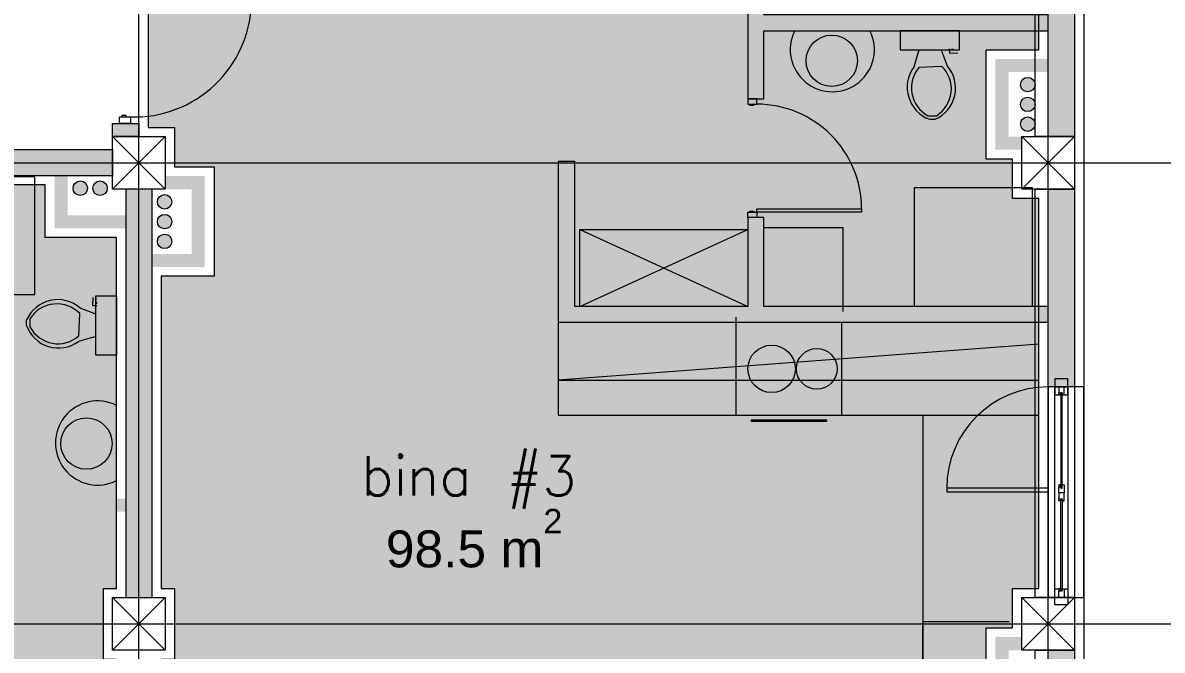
# Model space of a CAD drawing. Header units: millimetres. Extents: x 476571643 to 477489869, y 4620928210 to 4621294454.
# Drawn here: x 477229840 to 477238487, y 4621082395 to 4621087160 of the extents above; entities that cross this region are included whole.
import ezdxf

# ---------------------------------------------------------------- set-up
doc = ezdxf.new("R2010")
doc.units = ezdxf.units.MM
doc.header["$MEASUREMENT"] = 0
for name, color, linetype, lineweight in [('0. gagebebi_Pen_No__6', 6, 'Continuous', 0), ('0_Pen_No__2_Pen_No__7_Pen_No__2_Pen_No__7', 7, 'Continuous', 0), ('0_Pen_No__7_Pen_No__7_Pen_No__7', 7, 'Continuous', 0), ('2D Drafting - General_Pen_No__1_Pen_No__7', 7, 'Continuous', 0), ('2D Drafting - General_Pen_No__1_Pen_No__7_Pen_No__7', 7, 'Continuous', 0), ('2D Drafting - General_Pen_No__250_Pen_No__2_Pen_No__7', 7, 'Continuous', 0), ('2D Drafting - General_Pen_No__250_Pen_No__7_Pen_No__250', 7, 'Continuous', 0), ('2D Drafting - General_Pen_No__250_Pen_No__7_Pen_No__7', 7, 'Continuous', 0), ('2D Drafting - General_Pen_No__7_Pen_No__7_Pen_No__7', 7, 'Continuous', 0), ('Annotation - Text_Pen_No__7_Pen_No__142', 142, 'Continuous', 0), ('Doors_Pen_No__7_Pen_No__7_Pen_No__7', 7, 'Continuous', 0), ('G-Anno-Nplt_Pen_No__142', 142, 'Continuous', 0), ('G-Anno-Nplt_Pen_No__151', 151, 'Continuous', 0), ('G-Anno-Nplt_Pen_No__4', 7, 'Continuous', 0), ('kar-panjara_Pen_No__7_Pen_No__7_Pen_No__7', 7, 'Continuous', 0), ('New_0_Pen_No__7', 7, 'Continuous', 0), ('New_reg_nak_Pen_No__7', 7, 'Continuous', 0), ('shaxtebi da milebi_Pen_No__1_Pen_No__1_Pen_No__1', 1, 'Continuous', 0), ('shaxtebi da milebi_Pen_No__5_Pen_No__5_Pen_No__5', 5, 'Continuous', 0), ('zoma_Pen_No__1', 1, 'Continuous', 0), ('zoma_Pen_No__142', 142, 'Continuous', 0), ('zoma_Pen_No__5_Pen_No__5', 5, 'Continuous', 0)]:
    doc.layers.add(name, color=color, linetype=linetype, lineweight=lineweight)
doc.layers.add('shaxtebi da milebi_Pen_No__5_Pen_No__5_Pen_No__252', color=7, linetype='Continuous', lineweight=0, true_color=0x666666)
doc.layers.add('zoma', color=7, linetype='Continuous')
doc.styles.add('GENERATED_STYLE_1', font='arial.ttf')
doc.styles.add('GENERATED_STYLE_2', font='arial.ttf')
doc.dimstyles.new('GENERATED_STYLE__12', dxfattribs={"dimtxt": 500, "dimasz": 228, "dimexe": 0.18, "dimexo": 3, "dimgap": 0.09, "dimtad": 1, "dimtih": 1, "dimtoh": 1, "dimlfac": 0.001, "dimzin": 0, "dimdsep": 46, "dimtxsty": 'GENERATED_STYLE_2', "dimblk": 'ARROWHEAD_2', "dimblk1": 'ARROWHEAD_2', "dimblk2": 'ARROWHEAD_2', "dimcen": 0.09, "dimclrd": 1, "dimclre": 1, "dimclrt": 1, "dimadec": 0, "dimazin": 0, "dimtfac": 1, "dimtdec": 4, "dimtmove": 2, "dimatfit": 3, "dimfxl": 1, "dimtolj": 1, "dimtzin": 0, "dimarcsym": 0})
doc.dimstyles.new('GENERATED_STYLE__7', dxfattribs={"dimtxt": 200, "dimasz": 64.421331, "dimexe": 0.18, "dimexo": 3, "dimgap": 0.09, "dimtad": 1, "dimlfac": 0.001, "dimzin": 0, "dimdsep": 46, "dimtxsty": 'GENERATED_STYLE_2', "dimblk": 'ARROWHEAD_2', "dimblk1": 'ARROWHEAD_2', "dimblk2": 'ARROWHEAD_2', "dimcen": 0.09, "dimclrd": 142, "dimclre": 142, "dimclrt": 142, "dimadec": 0, "dimazin": 0, "dimtfac": 1, "dimtdec": 4, "dimtmove": 0, "dimatfit": 3, "dimfxl": 1, "dimtolj": 1, "dimtzin": 0, "dimarcsym": 0})

# ---------------------------------------------------------------- blocks, each defined once
blk = doc.blocks.new('*D1131', base_point=(476844527.1, 4621385791))
at = {"layer": 'zoma_Pen_No__142', "color": 142, "linetype": 'Continuous', "lineweight": 0, "transparency": 16777216}
for p, q in [((477240464.8, 4621093194.8), (477240337.7, 4621093194.8)), ((477240443.6, 4621093170.3), (477240358.9, 4621093219.3)), ((477240401.2, 4621075494.8), (477240401.2, 4621093194.8)), ((477240358.9, 4621075519.3), (477240443.6, 4621075470.3)), ((477240464.8, 4621075494.8), (477240337.7, 4621075494.8)), ((477240401.2, 4621075453.3), (477240401.2, 4621075494.8))]:
    blk.add_line(p, q, dxfattribs=at)
at = {"layer": 'zoma_Pen_No__142', "color": 142, "lineweight": 0, "transparency": 16777216, "insert": (477240361.2, 4621084002.9), "char_height": 200, "attachment_point": 7, "rotation": 90, "style": 'GENERATED_STYLE_2'}
blk.add_mtext('\\A1;{\\pql;\\fArial CYR|b0|i0|c204|p34;17.70}', dxfattribs=at)
blk = doc.blocks.new('ARROWHEAD_2')
at = {"color": 0, "linetype": 'Continuous', "lineweight": 0}
for p, q in [((-0.378, -0.655), (0.378, 0.655)), ((0, 0), (-1, 0))]:
    blk.add_line(p, q, dxfattribs=at)
blk = doc.blocks.new('*D1281', base_point=(476844527.1, 4621385791))
at = {"layer": 'zoma_Pen_No__1', "color": 1, "linetype": 'Continuous', "lineweight": 0, "transparency": 16777216}
for p, q in [((477237821.3, 4621075269.8), (477237821.3, 4621075719.8)), ((477256818.5, 4621075269.8), (477256818.5, 4621075719.8)), ((477237907.9, 4621075644.8), (477237734.7, 4621075344.8)), ((477256731.9, 4621075344.8), (477256905.1, 4621075644.8)), ((477237674.6, 4621075494.8), (477237821.3, 4621075494.8)), ((477237821.3, 4621075494.8), (477256818.5, 4621075494.8)), ((477256818.5, 4621075494.8), (477256965.2, 4621075494.8))]:
    blk.add_line(p, q, dxfattribs=at)
at = {"layer": 'zoma_Pen_No__1', "color": 1, "lineweight": 0, "transparency": 16777216, "insert": (477247714.8, 4621075594.8), "char_height": 500, "attachment_point": 7, "style": 'GENERATED_STYLE_2'}
blk.add_mtext('\\A1;{\\pql;\\fArial CYR|b0|i0|c204|p34;19.00}', dxfattribs=at)

msp = doc.modelspace()

# ---------------------------------------------------------------- hatches: boundary and pattern name
at = {"layer": '2D Drafting - General_Pen_No__250_Pen_No__2_Pen_No__7', "linetype": 'Continuous', "lineweight": 0}
msp.add_hatch(color=7, dxfattribs=at).paths.add_polyline_path([(477230681.131, 4621083448.019), (477230681.131, 4621083546.143), (477228491.652, 4621083546.143), (477228491.652, 4621083448.019)])
at = {"layer": '2D Drafting - General_Pen_No__250_Pen_No__7_Pen_No__7', "linetype": 'Continuous', "lineweight": 0}
for points in [[(477237621.317, 4621092794.799), (477237621.317, 4621086294.799), (477237821.317, 4621086294.799), (477237821.317, 4621092794.799)], [(477235463.215, 4621086580.79), (477235463.215, 4621087099.565), (477237620.846, 4621087099.565), (477237620.846, 4621087219.565), (477235463.215, 4621087219.565), (477235463.215, 4621087825.718), (477235205.594, 4621087825.718), (477235205.594, 4621087705.718), (477235343.215, 4621087705.718), (477235343.215, 4621087219.565), (477235343.215, 4621086580.79)], [(477237621.317, 4621086884.987), (477237221.317, 4621086884.987), (477237221.317, 4621086194.799), (477237321.317, 4621086194.799), (477237421.317, 4621086194.799), (477237421.317, 4621086294.799), (477237321.317, 4621086294.799), (477237321.317, 4621086784.799), (477237621.317, 4621086784.799)], [(477230721.317, 4621086394.799), (477230721.317, 4621086294.799), (477230521.317, 4621086294.799), (477230521.317, 4621086394.799)], [(477228721.317, 4621085998.057), (477228721.317, 4621086198.057), (477230521.317, 4621086198.057), (477230521.317, 4621085998.057)], [(477233903.309, 4621086105.718), (477233903.309, 4621084885.257), (477237620.846, 4621084885.257), (477237620.846, 4621085005.257), (477235463.215, 4621085005.257), (477235463.215, 4621085680.789), (477235343.215, 4621085680.789), (477235343.215, 4621085005.257), (477234029.048, 4621085005.257), (477234029.048, 4621086105.718)], [(477230181.317, 4621085998.057), (477230081.129, 4621085998.057), (477230081.129, 4621085598.057), (477230621.317, 4621085598.057), (477230621.317, 4621085698.057), (477230181.317, 4621085698.057)], [(477231221.317, 4621085304.611), (477231221.317, 4621085994.799), (477231121.317, 4621085994.799), (477230921.317, 4621085994.799), (477230921.317, 4621085894.799), (477231121.317, 4621085894.799), (477231121.317, 4621085404.799), (477230821.317, 4621085404.799), (477230821.317, 4621085304.611)], [(477230621.317, 4621082794.799), (477230821.317, 4621082794.799), (477230821.317, 4621085894.799), (477230621.317, 4621085894.799)], [(477237621.317, 4621085894.799), (477237821.317, 4621085894.799), (477237821.317, 4621084394.801), (477237621.317, 4621084394.801)], [(477237621.317, 4621081804.611), (477237221.317, 4621081804.611), (477237221.317, 4621082494.799), (477237321.317, 4621082494.799), (477237421.317, 4621082494.799), (477237421.317, 4621082394.799), (477237321.317, 4621082394.799), (477237321.317, 4621081904.799), (477237621.317, 4621081904.799)], [(477237621.317, 4621082394.799), (477237621.317, 4621075894.799), (477237821.317, 4621075894.799), (477237821.317, 4621082394.799)]]:
    msp.add_hatch(color=7, dxfattribs=at).paths.add_polyline_path(points)
at = {"layer": 'G-Anno-Nplt_Pen_No__151', "linetype": 'Continuous', "lineweight": 0, "true_color": 0x1f2f3f}
for points in [[(477230791.317, 4621086364.799), (477230991.316, 4621086364.799), (477230991.316, 4621086064.799), (477231291.317, 4621086064.799), (477231291.317, 4621085234.611), (477230891.317, 4621085234.611), (477230891.317, 4621082864.799), (477230991.317, 4621082864.799), (477230991.317, 4621082324.799), (477230891.317, 4621082324.799), (477230891.317, 4621077464.799), (477237551.317, 4621077464.799), (477237551.317, 4621081734.611), (477237151.317, 4621081734.611), (477237151.317, 4621082564.799), (477237351.317, 4621082564.799), (477237351.317, 4621082864.799), (477237551.317, 4621082864.799), (477237551.317, 4621085824.799), (477237351.317, 4621085824.799), (477237351.317, 4621085994.799), (477237351.317, 4621086124.799), (477237151.317, 4621086124.799), (477237151.317, 4621086954.987), (477237551.317, 4621086954.987), (477237551.317, 4621091824.799), (477234051.135, 4621091824.799), (477234051.135, 4621092924.799), (477230991.317, 4621092924.799), (477230991.317, 4621092724.799), (477230791.317, 4621092724.799)], [(477223991.317, 4621077464.799), (477230551.317, 4621077464.799), (477230551.317, 4621082324.799), (477230451.317, 4621082324.799), (477230451.317, 4621082864.799), (477230551.317, 4621082864.799), (477230551.317, 4621085528.057), (477230011.129, 4621085528.057), (477230011.129, 4621085928.057), (477224681.505, 4621085928.057), (477224681.505, 4621085528.057), (477223991.317, 4621085528.057), (477223991.317, 4621082864.799), (477224091.317, 4621082864.799), (477224091.317, 4621082324.799), (477223991.317, 4621082324.799)]]:
    msp.add_hatch(color=169, dxfattribs=at).paths.add_polyline_path(points)
at = {"layer": 'shaxtebi da milebi_Pen_No__1_Pen_No__1_Pen_No__1', "linetype": 'Continuous', "lineweight": 0}
for points in [[(477237466.317, 4621086444.799, 1), (477237466.317, 4621086334.799, 1)], [(477230371.317, 4621085903.057, 1), (477230481.317, 4621085903.057, 1)], [(477230916.317, 4621085744.799, 1), (477230916.317, 4621085854.799, 1)]]:
    msp.add_hatch(color=1, dxfattribs=at).paths.add_polyline_path(points)
at = {"layer": 'shaxtebi da milebi_Pen_No__5_Pen_No__5_Pen_No__252', "linetype": 'Continuous', "lineweight": 0, "true_color": 0x666666}
for points in [[(477237466.317, 4621086744.799, -1), (477237466.317, 4621086634.799, -1)], [(477230221.317, 4621085903.057, -1), (477230331.317, 4621085903.057, -1)], [(477230916.317, 4621085444.799, -1), (477230916.317, 4621085554.799, -1)]]:
    msp.add_hatch(color=251, dxfattribs=at).paths.add_polyline_path(points)
at = {"layer": 'shaxtebi da milebi_Pen_No__5_Pen_No__5_Pen_No__5', "linetype": 'Continuous', "lineweight": 0}
for points in [[(477237466.317, 4621086594.799, -1), (477237466.317, 4621086484.799, -1)], [(477230916.317, 4621085704.799, -1), (477230916.317, 4621085594.799, -1)]]:
    msp.add_hatch(color=5, dxfattribs=at).paths.add_polyline_path(points)

# ---------------------------------------------------------------- linework, layer by layer
at = {"layer": '0. gagebebi_Pen_No__6', "color": 6, "linetype": 'Continuous', "lineweight": 0, "flags": 128}
msp.add_lwpolyline([(477237621.847, 4621083597.823), (477237621.848, 4621083624.49), (477236851.537, 4621083624.524), (477236851.536, 4621083597.857)], close=True, dxfattribs=at)
at = {"layer": '0. gagebebi_Pen_No__6', "color": 6, "linetype": 'Continuous', "lineweight": 0}
msp.add_arc((477237621.848, 4621083624.49), 770.311, 90.0006483, 179.9974686, dxfattribs=at)
at = {"layer": '0_Pen_No__2_Pen_No__7_Pen_No__2_Pen_No__7', "color": 7, "linetype": 'Continuous', "lineweight": 0, "flags": 128}
msp.add_lwpolyline([(477229931.129, 4621085989.308), (477229031.279, 4621085989.308), (477229031.279, 4621085096.311), (477229931.129, 4621085096.311)], close=True, dxfattribs=at)
at = {"layer": '0_Pen_No__7_Pen_No__7_Pen_No__7', "color": 7, "linetype": 'Continuous', "lineweight": 0}
for p, q in [((477236638.894, 4621086953.514), (477236600.758, 4621086821.339)), ((477236808.803, 4621086953.514), (477236855.122, 4621086832.459)), ((477236870.759, 4621086960.567), (477236872.149, 4621086928.772)), ((477236872.149, 4621086928.772), (477236935.739, 4621086931.552)), ((477236892.419, 4621086950.895), (477236891.956, 4621086961.494)), ((477236934.813, 4621086952.748), (477236892.419, 4621086950.895)), ((477236897.088, 4621086961.718), (477236897.551, 4621086951.119)), ((477236643.152, 4621086823.192), (477236812.728, 4621086830.605)), ((477230370.532, 4621085010.525), (477230373.312, 4621085074.116)), ((477230394.509, 4621085073.19), (477230392.656, 4621085030.796)), ((477230392.656, 4621085030.796), (477230403.254, 4621085030.332)), ((477230403.479, 4621085035.465), (477230392.88, 4621085035.928)), ((477230264.953, 4621084781.529), (477230272.366, 4621084951.105)), ((477230395.275, 4621084947.179), (477230274.22, 4621084993.498)), ((477230402.328, 4621085009.135), (477230370.532, 4621085010.525)), ((477230395.275, 4621084777.271), (477230263.1, 4621084739.135))]:
    msp.add_line(p, q, dxfattribs=at)
at = {"layer": '0_Pen_No__7_Pen_No__7_Pen_No__7', "color": 7, "linetype": 'Continuous', "lineweight": 0, "flags": 128}
for points in [[(477236947.395, 4621087099.565), (477236496.959, 4621087099.565), (477236496.959, 4621086953.514), (477236947.395, 4621086953.514)], [(477230551.317, 4621085085.772), (477230551.317, 4621084635.336), (477230395.275, 4621084635.336), (477230395.275, 4621085085.772)]]:
    msp.add_lwpolyline(points, close=True, dxfattribs=at)
for points in [[(477236709.329, 4621086454.052), (477236774.489, 4621086454.052)], [(477236721.541, 4621086426.753), (477236764.632, 4621086426.753)], [(477229868.514, 4621084859.918), (477229868.514, 4621084903.009)], [(477229895.813, 4621084847.706), (477229895.813, 4621084912.866)]]:
    msp.add_lwpolyline(points, dxfattribs=at)
at = {"layer": '0_Pen_No__7_Pen_No__7_Pen_No__7', "color": 7, "linetype": 'Continuous', "lineweight": 0}
for centre in [(477235979.135, 4621086871.064), (477230322.816, 4621083964.033)]:
    msp.add_circle(centre, 194.708, dxfattribs=at)
for centre, radius, start, end in [((477235983.45, 4621086955.549), 319.521, 153.2098825, 26.7901175), ((477236660.361, 4621086662.954), 258.192, 293.8191837, 41.0340773), ((477236809.567, 4621086669.477), 258.193, 143.9724701, 250.0664543), ((477236824.209, 4621086665.086), 240.373, 138.871088, 241.450167), ((477236646.158, 4621086657.302), 240.373, 302.2682773, 46.135453), ((477230104.715, 4621084798.737), 258.192, 48.9659147, 156.1808083), ((477230099.062, 4621084784.535), 240.373, 43.864539, 147.7317146), ((477230111.238, 4621084947.944), 258.193, 199.9335377, 306.0275219), ((477230106.847, 4621084962.586), 240.373, 208.5498249, 311.1289039), ((477230407.301, 4621083968.348), 319.521, 63.2098906, 296.7901255)]:
    msp.add_arc(centre, radius, start, end, dxfattribs=at)
at = {"layer": '2D Drafting - General_Pen_No__1_Pen_No__7', "color": 7, "linetype": 'Continuous', "lineweight": 0}
for p, q in [((477230521.317, 4621085894.799), (477230921.317, 4621086294.799)), ((477230921.317, 4621085894.799), (477230521.317, 4621086294.799)), ((477237821.317, 4621085894.799), (477237421.317, 4621086294.799)), ((477237421.317, 4621085894.799), (477237821.317, 4621086294.799)), ((477230521.317, 4621082394.799), (477230921.317, 4621082794.799)), ((477230921.317, 4621082394.799), (477230521.317, 4621082794.799)), ((477237421.317, 4621082394.799), (477237821.317, 4621082794.799)), ((477237821.317, 4621082394.799), (477237421.317, 4621082794.799))]:
    msp.add_line(p, q, dxfattribs=at)
at = {"layer": '2D Drafting - General_Pen_No__1_Pen_No__7', "color": 7, "linetype": 'Continuous', "lineweight": 0, "flags": 128}
for points in [[(477237521.317, 4621086294.799), (477237521.317, 4621092794.799), (477237821.317, 4621092794.799), (477237821.317, 4621086294.799)], [(477230921.317, 4621085894.799), (477230521.317, 4621085894.799), (477230521.317, 4621086294.799), (477230921.317, 4621086294.799)], [(477237821.317, 4621085894.799), (477237421.317, 4621085894.799), (477237421.317, 4621086294.799), (477237821.317, 4621086294.799)], [(477237521.317, 4621082794.799), (477237521.317, 4621085894.799), (477237821.317, 4621085894.799), (477237821.317, 4621082794.799)], [(477230921.317, 4621082394.799), (477230521.317, 4621082394.799), (477230521.317, 4621082794.799), (477230921.317, 4621082794.799)], [(477237821.317, 4621082394.799), (477237421.317, 4621082394.799), (477237421.317, 4621082794.799), (477237821.317, 4621082794.799)], [(477237521.317, 4621075894.799), (477237521.317, 4621082394.799), (477237821.317, 4621082394.799), (477237821.317, 4621075894.799)]]:
    msp.add_lwpolyline(points, close=True, dxfattribs=at)
at = {"layer": '2D Drafting - General_Pen_No__1_Pen_No__7_Pen_No__7', "color": 7, "linetype": 'Continuous', "lineweight": 0}
msp.add_arc((477230683.069, 4621087337.077), 893.239, 268.396194, 358.396194, dxfattribs=at)
at = {"layer": '2D Drafting - General_Pen_No__250_Pen_No__7_Pen_No__250', "color": 7, "linetype": 'Continuous', "lineweight": 0, "flags": 128}
for points in [[(477235463.215, 4621086580.79), (477235463.215, 4621087099.565), (477237620.846, 4621087099.565), (477237620.846, 4621087219.565), (477235463.215, 4621087219.565), (477235463.215, 4621087825.718), (477235205.594, 4621087825.718), (477235205.594, 4621087705.718), (477235343.215, 4621087705.718), (477235343.215, 4621087219.565), (477235343.215, 4621086580.79)], [(477230721.317, 4621086394.799), (477230721.317, 4621086294.799), (477230521.317, 4621086294.799), (477230521.317, 4621086394.799)], [(477233903.309, 4621086105.718), (477233903.309, 4621084885.257), (477237620.846, 4621084885.257), (477237620.846, 4621085005.257), (477235463.215, 4621085005.257), (477235463.215, 4621085680.789), (477235343.215, 4621085680.789), (477235343.215, 4621085005.257), (477234029.048, 4621085005.257), (477234029.048, 4621086105.718)], [(477230621.317, 4621082794.799), (477230821.317, 4621082794.799), (477230821.317, 4621085894.799), (477230621.317, 4621085894.799)]]:
    msp.add_lwpolyline(points, close=True, dxfattribs=at)
at = {"layer": '2D Drafting - General_Pen_No__250_Pen_No__7_Pen_No__7', "color": 7, "linetype": 'Continuous', "lineweight": 0, "flags": 128}
msp.add_lwpolyline([(477228721.317, 4621085998.057), (477228721.317, 4621086198.057), (477230521.317, 4621086198.057), (477230521.317, 4621085998.057)], close=True, dxfattribs=at)
at = {"layer": '2D Drafting - General_Pen_No__7_Pen_No__7_Pen_No__7', "color": 7, "linetype": 'Continuous', "lineweight": 0}
msp.add_arc((477235410.95, 4621085746.967), 794.311, 359.998516, 90.0001975, dxfattribs=at)
at = {"layer": 'Doors_Pen_No__7_Pen_No__7_Pen_No__7', "color": 7, "linetype": 'Continuous', "lineweight": 0, "flags": 128}
for points in [[(477235343.215, 4621086580.79), (477235343.214, 4621086541.279), (477235410.948, 4621086541.278), (477235410.949, 4621086580.789)], [(477235357.614, 4621086532.39), (477235357.614, 4621086541.279), (477235384.281, 4621086541.278), (477235384.281, 4621086532.389)], [(477230573.403, 4621086394.799), (477230573.403, 4621086444.188), (477230658.069, 4621086444.188), (477230658.069, 4621086394.799)], [(477230591.403, 4621086455.299), (477230591.403, 4621086444.188), (477230624.736, 4621086444.188), (477230624.736, 4621086455.299)], [(477235343.215, 4621085680.79), (477235343.216, 4621085720.302), (477235410.95, 4621085720.3), (477235410.949, 4621085680.789)], [(477235357.616, 4621085720.301), (477235357.617, 4621085729.19), (477235384.283, 4621085729.189), (477235384.283, 4621085720.301)], [(477235410.95, 4621085720.3), (477235410.95, 4621085746.967), (477236205.262, 4621085746.946), (477236205.261, 4621085720.279)]]:
    msp.add_lwpolyline(points, close=True, dxfattribs=at)
at = {"layer": 'G-Anno-Nplt_Pen_No__4', "color": 7, "linetype": 'Continuous', "lineweight": 0, "flags": 128}
for points in [[(477230791.317, 4621092724.799), (477230791.317, 4621086364.799), (477230991.316, 4621086364.799), (477230991.316, 4621086064.799), (477231291.317, 4621086064.799), (477231291.317, 4621085234.611), (477230891.317, 4621085234.611), (477230891.317, 4621082864.799), (477230991.317, 4621082864.799), (477230991.317, 4621082324.799), (477230891.317, 4621082324.799), (477230891.317, 4621077464.799)], [(477237551.317, 4621077464.799), (477237551.317, 4621081734.611), (477237151.317, 4621081734.611), (477237151.317, 4621082564.799), (477237351.317, 4621082564.799), (477237351.317, 4621082864.799), (477237551.317, 4621082864.799), (477237551.317, 4621085824.799), (477237351.317, 4621085824.799), (477237351.317, 4621085994.799), (477237351.317, 4621086124.799), (477237151.317, 4621086124.799), (477237151.317, 4621086954.987), (477237551.317, 4621086954.987), (477237551.317, 4621091824.799)]]:
    msp.add_lwpolyline(points, dxfattribs=at)
msp.add_lwpolyline([(477223991.317, 4621077464.799), (477230551.317, 4621077464.799), (477230551.317, 4621082324.799), (477230451.317, 4621082324.799), (477230451.317, 4621082864.799), (477230551.317, 4621082864.799), (477230551.317, 4621085528.057), (477230011.129, 4621085528.057), (477230011.129, 4621085928.057), (477224681.505, 4621085928.057), (477224681.505, 4621085528.057), (477223991.317, 4621085528.057), (477223991.317, 4621082864.799), (477224091.317, 4621082864.799), (477224091.317, 4621082324.799), (477223991.317, 4621082324.799)], close=True, dxfattribs=at)
at = {"layer": 'kar-panjara_Pen_No__7_Pen_No__7_Pen_No__7', "color": 7, "linetype": 'Continuous', "lineweight": 0, "flags": 128}
for points in [[(477237771.344, 4621084335.126), (477237771.344, 4621084455.126), (477237671.344, 4621084455.126), (477237671.344, 4621084335.126)], [(477237671.345, 4621082794.799), (477237671.4, 4621084394.801), (477237771.345, 4621084394.801), (477237771.289, 4621082794.799)], [(477237701.46, 4621084394.801), (477237701.46, 4621084349.801), (477237716.46, 4621084349.801), (477237726.46, 4621084349.801), (477237726.46, 4621084335.126), (477237741.46, 4621084335.126), (477237741.46, 4621084394.801)], [(477237701.46, 4621084335.126), (477237701.46, 4621084349.801), (477237716.46, 4621084349.801), (477237716.46, 4621084335.126)], [(477237716.46, 4621084349.801), (477237716.46, 4621083625.961), (477237726.46, 4621083625.961), (477237726.46, 4621084349.801)], [(477237701.46, 4621083590.229), (477237701.46, 4621083635.229), (477237716.46, 4621083635.229), (477237726.46, 4621083635.229), (477237726.46, 4621083650.229), (477237741.46, 4621083650.229), (477237741.46, 4621083590.229)], [(477237701.46, 4621083650.229), (477237701.46, 4621083635.229), (477237716.46, 4621083635.229), (477237716.46, 4621083650.229)], [(477237701.46, 4621083590.229), (477237701.46, 4621083545.229), (477237716.46, 4621083545.229), (477237726.46, 4621083545.229), (477237726.46, 4621083530.229), (477237741.46, 4621083530.229), (477237741.46, 4621083590.229)], [(477237701.46, 4621083530.229), (477237701.46, 4621083545.229), (477237716.46, 4621083545.229), (477237716.46, 4621083530.229)], [(477237716.46, 4621082845.229), (477237716.46, 4621083545.229), (477237726.46, 4621083545.229), (477237726.46, 4621082845.229)], [(477237771.344, 4621082860.229), (477237771.344, 4621082740.229), (477237671.344, 4621082740.229), (477237671.344, 4621082860.229)], [(477237701.46, 4621082794.799), (477237701.46, 4621082845.229), (477237716.46, 4621082845.229), (477237726.46, 4621082845.229), (477237726.46, 4621082860.229), (477237741.46, 4621082860.229), (477237741.46, 4621082794.799)], [(477237701.46, 4621082860.229), (477237701.46, 4621082845.229), (477237716.46, 4621082845.229), (477237716.46, 4621082860.229)]]:
    msp.add_lwpolyline(points, close=True, dxfattribs=at)
at = {"layer": 'New_0_Pen_No__7', "color": 7, "linetype": 'Continuous', "lineweight": 0}
for points in [[(477237503.215, 4621085005.257), (477237503.215, 4621085905.257), (477236603.215, 4621085905.257), (477236603.215, 4621085005.257)], [(477234067.006, 4621085005.257), (477235343.215, 4621085589.333)], [(477234067.006, 4621085589.333), (477235343.215, 4621085005.257)], [(477235463.215, 4621085005.257), (477235463.215, 4621085605.257), (477236063.215, 4621085605.257), (477236063.215, 4621084965.999)], [(477233903.309, 4621084885.257), (477233903.309, 4621084380.132), (477233903.309, 4621084180.132), (477237551.317, 4621084180.132)], [(477235253.355, 4621084180.132), (477235253.355, 4621084923.788)], [(477236053.355, 4621084885.257), (477236053.355, 4621084180.132)], [(477237551.317, 4621084718.02), (477233903.309, 4621084446.449)], [(477233903.309, 4621084446.449), (477237551.317, 4621084446.449)], [(477236671.26, 4621084180.132), (477236671.26, 4621082265.021)], [(477236671.26, 4621082014.195), (477236671.26, 4621082614.195), (477237325.427, 4621082614.195)]]:
    msp.add_lwpolyline(points, dxfattribs=at)
for points in [[(477235343.215, 4621085005.257), (477234067.006, 4621085005.257), (477234067.006, 4621085589.333), (477235343.215, 4621085589.333)], [(477235938.847, 4621084145.478), (477235938.847, 4621084130.648), (477235369.374, 4621084130.648), (477235369.374, 4621084145.478)]]:
    msp.add_lwpolyline(points, close=True, dxfattribs=at)
for centre, radius in [((477235522.937, 4621084531.559), 179.972), ((477235865.075, 4621084531.559), 154.555)]:
    msp.add_circle(centre, radius, dxfattribs=at)
at = {"layer": 'New_reg_nak_Pen_No__7', "color": 7, "linetype": 'Continuous', "lineweight": 0, "flags": 128}
msp.add_lwpolyline([(477230921.317, 4621093194.799), (477230921.317, 4621093264.799), (477237891.318, 4621093264.799), (477237891.058, 4621075494.799), (477237821.317, 4621075494.799)], dxfattribs=at)
msp.add_lwpolyline([(477237621.317, 4621082794.799), (477237891.339, 4621082794.799), (477237891.339, 4621084394.801), (477237621.317, 4621084394.801)], close=True, dxfattribs=at)
at = {"layer": 'shaxtebi da milebi_Pen_No__1_Pen_No__1_Pen_No__1', "color": 1, "linetype": 'Continuous', "lineweight": 0, "flags": 128}
for points in [[(477237466.317, 4621086444.799, -1), (477237466.317, 4621086334.799, -1)], [(477230371.317, 4621085903.057, -1), (477230481.317, 4621085903.057, -1)], [(477230916.317, 4621085744.799, -1), (477230916.317, 4621085854.799, -1)]]:
    msp.add_lwpolyline(points, format="xyb", close=True, dxfattribs=at)
at = {"layer": 'shaxtebi da milebi_Pen_No__5_Pen_No__5_Pen_No__252', "color": 251, "linetype": 'Continuous', "lineweight": 0, "true_color": 0x666666, "flags": 128}
for points in [[(477237466.317, 4621086744.799, -1), (477237466.317, 4621086634.799, -1)], [(477230221.317, 4621085903.057, -1), (477230331.317, 4621085903.057, -1)], [(477230916.317, 4621085444.799, -1), (477230916.317, 4621085554.799, -1)]]:
    msp.add_lwpolyline(points, format="xyb", close=True, dxfattribs=at)
at = {"layer": 'shaxtebi da milebi_Pen_No__5_Pen_No__5_Pen_No__5', "color": 5, "linetype": 'Continuous', "lineweight": 0, "flags": 128}
for points in [[(477237466.317, 4621086594.799, -1), (477237466.317, 4621086484.799, -1)], [(477230916.317, 4621085704.799, -1), (477230916.317, 4621085594.799, -1)]]:
    msp.add_lwpolyline(points, format="xyb", close=True, dxfattribs=at)
at = {"layer": 'zoma_Pen_No__5_Pen_No__5', "color": 5, "linetype": 'Continuous', "lineweight": 0}
for p, q in [((477230721.317, 4621071985.202), (477230721.317, 4621096696.008)), ((477237621.317, 4621071985.202), (477237621.317, 4621096696.008)), ((477212840.766, 4621086094.799), (477241693.846, 4621086094.799)), ((477212840.766, 4621086094.799), (477241693.846, 4621086094.799)), ((477212840.766, 4621082594.799), (477241693.846, 4621082594.799)), ((477212840.766, 4621082594.799), (477241693.846, 4621082594.799))]:
    msp.add_line(p, q, dxfattribs=at)

# ---------------------------------------------------------------- texts
at = {"layer": 'Annotation - Text_Pen_No__7_Pen_No__142', "color": 142, "linetype": 'Continuous', "lineweight": 0, "insert": (477233225.053, 4621083868.698), "char_height": 300, "attachment_point": 2}
msp.add_mtext('\\A1;{\\pqc;\\Ftxt.shx;bina #\\Ftxt.shx;3}', dxfattribs=at)
at = {"layer": 'G-Anno-Nplt_Pen_No__142', "color": 142, "lineweight": 0, "insert": (477232594.828, 4621083020.225), "char_height": 280, "attachment_point": 7, "style": 'GENERATED_STYLE_1'}
msp.add_mtext('{\\fArial|b0|i0|c0|p34;98.5 m{\\H0.66x;\\S2^  ;}}', dxfattribs=at)

# ---------------------------------------------------------------- dimensions: what is measured, and where the dimension line sits
at = {"layer": 'zoma', "color": 142, "linetype": 'Continuous', "lineweight": 0}
dim = msp.add_linear_dim(base=(477240401.24, 4621093194.796), p1=(477237891.242, 4621075494.799), p2=(477214576.618, 4621093194.796), angle=90, dimstyle='GENERATED_STYLE__7', dxfattribs=at)
dim.commit()
dim.dimension.update_dxf_attribs({"geometry": '*D1131', "text_midpoint": (477240261.24, 4621084338.856), "dimtype": 160, "text_rotation": 90})
at = {"layer": 'zoma', "color": 1, "linetype": 'Continuous', "lineweight": 0}
dim = msp.add_linear_dim(base=(477256818.544, 4621075494.799), p1=(477237821.317, 4621093194.796), p2=(477256818.544, 4621075496.849), dimstyle='GENERATED_STYLE__12', dxfattribs=at)
dim.commit()
dim.dimension.update_dxf_attribs({"geometry": '*D1281', "text_midpoint": (477248554.757, 4621075844.799), "dimtype": 160})

doc.saveas('drawing.dxf')
